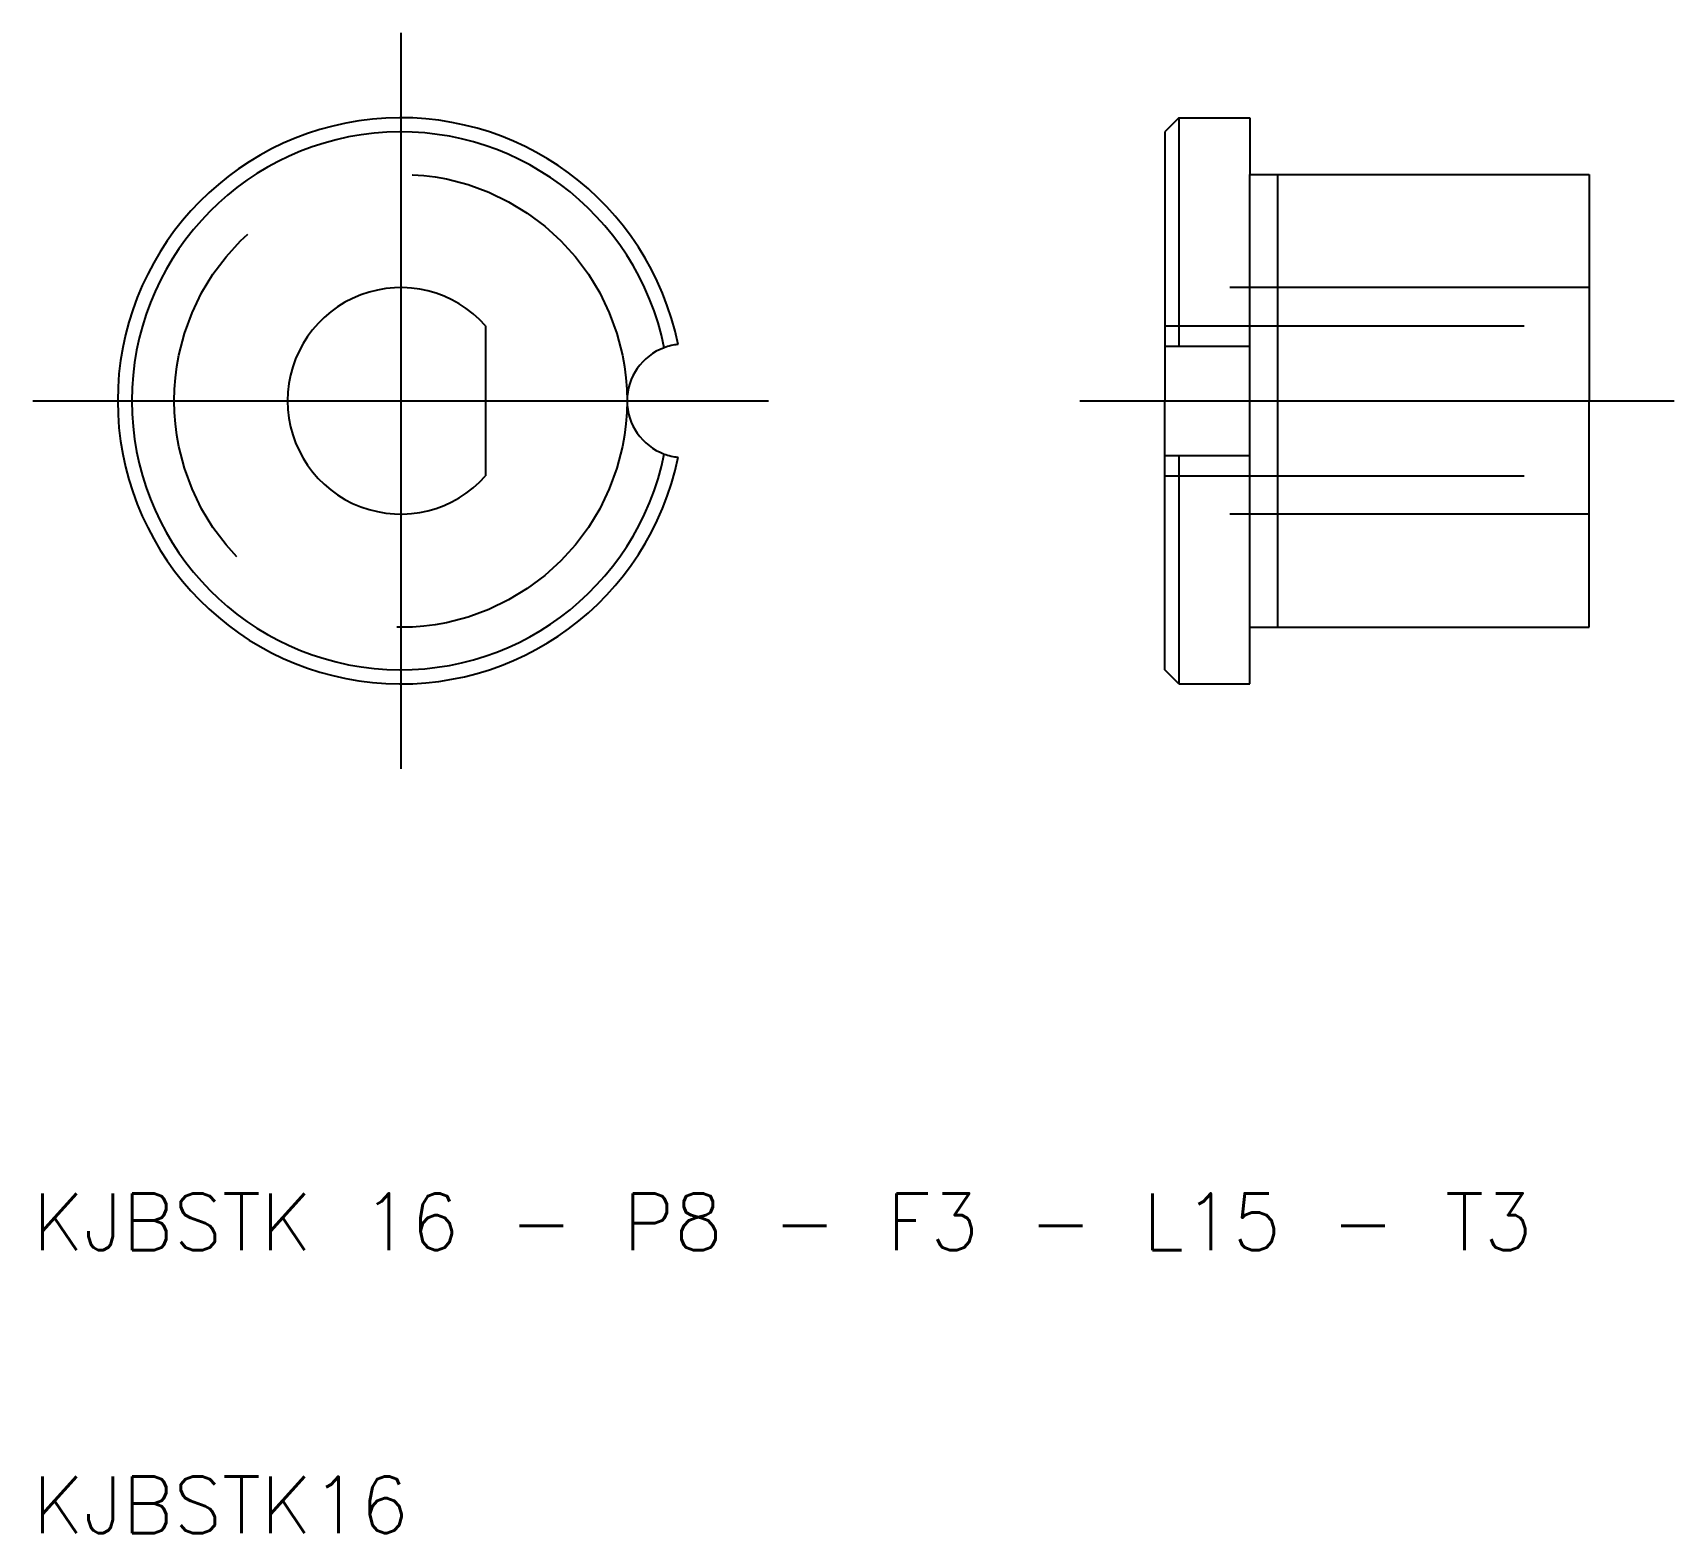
# Model space of a CAD drawing. Extents: x 10 to 68, y 10 to 63.
import ezdxf

# ---------------------------------------------------------------- set-up
doc = ezdxf.new("R2010")
doc.units = 0
doc.linetypes.add('CENTER', pattern=[50.8, 31.75, -6.35, 6.35, -6.35])
doc.linetypes.add('DASHED', pattern=[19.05, 12.7, -6.35])
doc.layers.get('0').update_dxf_attribs({"linetype": 'CONTINUOUS'})
doc.layers.add('CENTER', color=1, linetype='CENTER')
doc.styles.get("Standard").update_dxf_attribs({"font": 'txt.shx'})

msp = doc.modelspace()

# ---------------------------------------------------------------- linework, layer by layer
for p, q in [((50.5, 60), (50, 59.5)), ((50.5, 60), (50.5, 51.936)), ((50.5, 60), (53, 60)), ((53, 60), (53, 58)), ((50, 59.5), (50, 50)), ((53, 58), (65, 58)), ((53, 42), (53, 58)), ((54, 42), (54, 58)), ((65, 58), (65, 50)), ((26, 52.646), (26, 47.354)), ((50, 51.936), (53, 51.936)), ((50, 40.5), (50, 50)), ((65, 42), (65, 50)), ((50, 48.064), (53, 48.064)), ((50.5, 48.064), (50.5, 40)), ((53, 42), (65, 42)), ((53, 40), (53, 42)), ((50.5, 40), (50, 40.5)), ((50.5, 40), (53, 40))]:
    msp.add_line(p, q)
at = {"color": 3, "linetype": 'DASHED'}
for p, q in [((65, 54), (50, 54)), ((50, 52.646), (65, 52.646)), ((50, 47.354), (65, 47.354)), ((65, 46), (50, 46))]:
    msp.add_line(p, q, dxfattribs=at)
msp.add_circle((23, 50), 8, dxfattribs=at)
for centre, radius, start, end in [((23, 50), 10, 11.47834, 348.52166), ((23, 50), 9.5, 11.40232, 348.59768), ((23, 50), 4, 41.40962, 318.59038), ((33, 50), 2, 110.10551, 249.89449), ((33, 50), 2, 95.73917, 110.10551), ((33, 50), 2, 249.89449, 264.26083)]:
    msp.add_arc(centre, radius, start, end)
at = {"layer": 'CENTER'}
for p, q in [((23, 63), (23, 37)), ((10, 50), (36, 50)), ((47, 50), (68, 50))]:
    msp.add_line(p, q, dxfattribs=at)

# ---------------------------------------------------------------- texts
for s, p in [('KJBSTK 16 - P8 - F3 - L15 - T3', (10, 20)), ('KJBSTK16', (10, 10))]:
    msp.add_text(s, height=2).set_placement(p)

doc.saveas('drawing.dxf')
